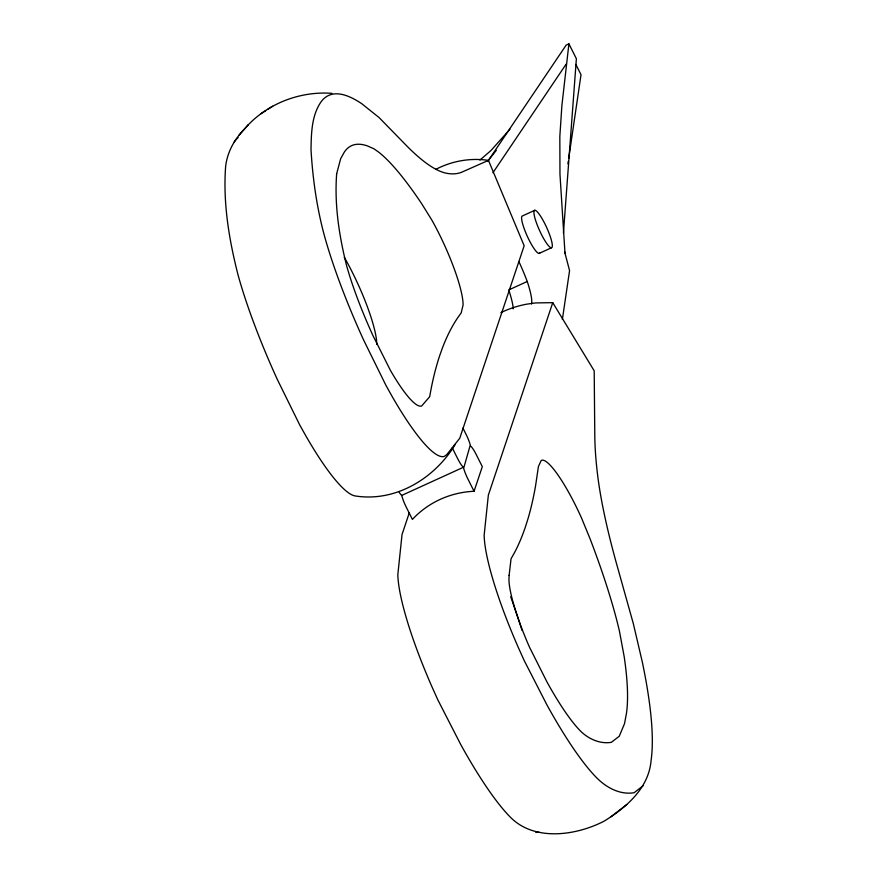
<?xml version="1.0" encoding="UTF-8"?>
<svg xmlns="http://www.w3.org/2000/svg" width="877" height="877" viewBox="0 0 877 877"><rect width="100%" height="100%" fill="white"/><g stroke="black" fill="none" stroke-linecap="round" stroke-linejoin="round"><path stroke-width="1.32" d="M563.429 233.074L576.386 58.737L568.91 43.85L566.158 45.111L488.193 160.776M568.91 43.85L561.894 105.536L559.833 136.494L559.964 174.106L564.985 253.201L569.568 270.587L562.387 319.381M567.901 163.835L568.307 161.138M568.702 158.43L581.023 74.698L575.849 64.394M409.384 512.541L402.039 534.499L397.829 574.621A138.325 25.882 65.5 0 0 432.043 686.987L437.897 699.978L460.787 744.639A170.072 31.824 65.5 0 0 510.513 817.342C534.652 841.679 576.123 835.573 604.056 821.19C626.178 807.607 648.87 788.105 651.085 760.458A488.982 91.515 65.5 0 0 642.37 662.267L633.326 623.613L616.454 563.407A411.335 76.979 65.5 0 1 597.423 473.547A614.141 114.931 65.5 0 1 594.792 435.661L594.2 370.828L552.751 302.653L535.628 302.927L527.165 304.1A85.65 71.037 -8.1 0 0 500.91 312.618M462.913 428.053L465.961 434.115A13.681 2.565 65.5 0 1 470.291 445.001L463.659 468.274A13.758 2.576 65.5 0 0 468.011 479.215L474.062 491.273A90.649 87.316 18.5 0 0 412.409 519.414L406.347 507.344A13.758 2.576 65.5 0 1 402.006 496.404L401.304 495.012A13.758 2.576 65.5 0 1 399.221 492.37M474.062 491.273L482.306 466.652L476.211 454.527A13.681 2.565 65.5 0 0 470.971 446.371L470.532 445.976M552.751 302.653L488.357 495.11L484.148 535.233A138.325 25.882 65.5 0 0 518.362 647.61L524.216 660.589L547.105 705.251A170.072 31.824 65.5 0 0 596.831 777.954C606.511 787.699 620.083 795.066 634.115 792.72L643.06 785.836M331.912 93.346C299.397 90.923 265.764 104.078 244.508 128.985C234.51 139.169 227.384 151.896 225.652 166.202C222.89 202.861 229.029 239.64 238.084 275.093A170.072 31.824 65.5 0 0 277.264 379.335L299.791 425.082L306.183 436.472A138.325 25.882 65.5 0 0 355.207 495.943C395.45 502.357 434.323 478.634 454.966 444.913M487.831 160.984L496.305 150.351M492.929 172.747L566.158 64.109M248.421 124.534L239.059 135.222M509.932 129.259L490.912 150.581L479.916 160.085M611.072 816.695L626.781 804.516M260.995 113.692L265.676 110.743M268 109.197L272.681 106.249M534.838 210.283L522.506 215.906A20.544 3.848 65.5 0 0 527.877 237.514A20.544 3.848 65.5 0 0 539.848 252.686M539.092 253.431L551.425 247.796A20.544 3.848 65.5 0 0 542.479 219.316A20.544 3.848 65.5 0 0 535.485 220.006A20.544 3.848 65.5 0 0 551.425 247.796M508.737 289.936L527.23 281.495A57.97 10.853 65.5 0 0 521.037 266.334L520.061 264.141A57.97 10.853 65.5 0 0 519.074 261.96M401.754 495.406L463.407 467.277L462.957 466.882A13.758 2.576 65.5 0 1 457.684 458.682L452.236 447.818M488.467 160.37L462.311 171.947A614.141 114.931 65.5 0 1 446.557 173.251A411.335 76.979 65.5 0 1 406.654 145.801L379.083 117.562L361.752 103.705A488.982 91.515 65.5 0 0 320.554 102.565C311.478 116.334 311.324 133.655 311.006 149.594C312.705 178.623 316.783 207.608 324.402 235.705A170.072 31.824 65.5 0 0 363.582 339.947L386.11 385.694L392.501 397.095A138.325 25.882 65.5 0 0 444.496 456.314L446.842 454.538L459.767 438.215L524.161 245.757L488.467 160.37A90.452 87.579 -72 0 0 435.705 169.414M535.858 832.383L539.355 832.306M344.266 257.334L345.549 259.515A67.288 12.596 65.5 0 1 376.759 344.398M564.876 252.094L564.985 253.201M234.236 141.953A488.982 91.515 65.5 0 1 238.095 137.568M510.677 596.777A228.119 42.688 65.5 0 1 522.067 630.486M509.164 291.23A45.33 8.485 65.5 0 1 513.242 308.836M527.23 281.495A45.33 8.485 65.5 0 1 531.561 303.979M509.109 575.444L508.945 579.675A83.052 15.545 65.5 0 0 529.478 647.138L547.029 682.065A114.81 21.486 65.5 0 0 580.596 731.144C588.61 739.037 600.011 744.189 611.335 742.337L619.25 736.252L624.501 723.689L626.452 713.418A433.775 81.177 65.5 0 0 624.205 656.752L619.403 630.98A228.119 42.688 65.5 0 0 590.188 539.103L581.55 518.055A67.288 12.596 65.5 0 0 541.197 460.491L538.423 466.52L535.617 485.507A2063.504 386.176 65.5 0 1 527.943 518.899L525.586 526.375A2063.504 386.176 65.5 0 1 514.415 552.806L511.05 558.77L509.109 575.444M336.658 173.778C334.334 204.484 339.081 235.354 346.459 265.117A114.81 21.486 65.5 0 0 372.911 335.485L390.451 370.423A83.052 15.545 65.5 0 0 421.673 405.974L429.642 396.755L431.374 387.502A2063.504 386.176 65.5 0 1 439.739 355.503L442.271 348.366A2063.504 386.176 65.5 0 1 457.553 317.989L461.214 312.848L463.078 305.01A67.288 12.596 65.5 0 0 431.868 220.127L421.684 203.716A228.119 42.688 65.5 0 0 378.919 152.324L374.084 148.871L367.606 145.988A433.775 81.177 65.5 0 0 344.387 151.995L340.66 158.704L336.658 173.778"/></g></svg>
